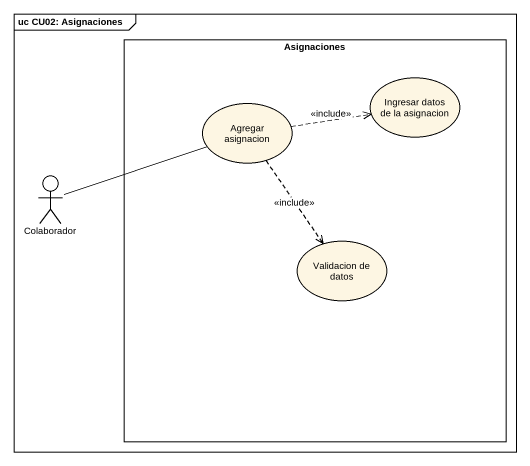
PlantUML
@startuml
mainframe uc CU02: Asignaciones
rectangle Asignaciones {
  usecase "Ingresar datos de la asignacion" as Ingresar_datos_de_la
  usecase "Agregar asignacion" as Agregar_asignacion
  usecase "Validacion de datos" as Validacion_de_datos
}
actor Colaborador
Agregar_asignacion .right.> Ingresar_datos_de_la : <<include>>
Agregar_asignacion ..> Validacion_de_datos : <<include>>
Colaborador -right- Agregar_asignacion
@enduml
